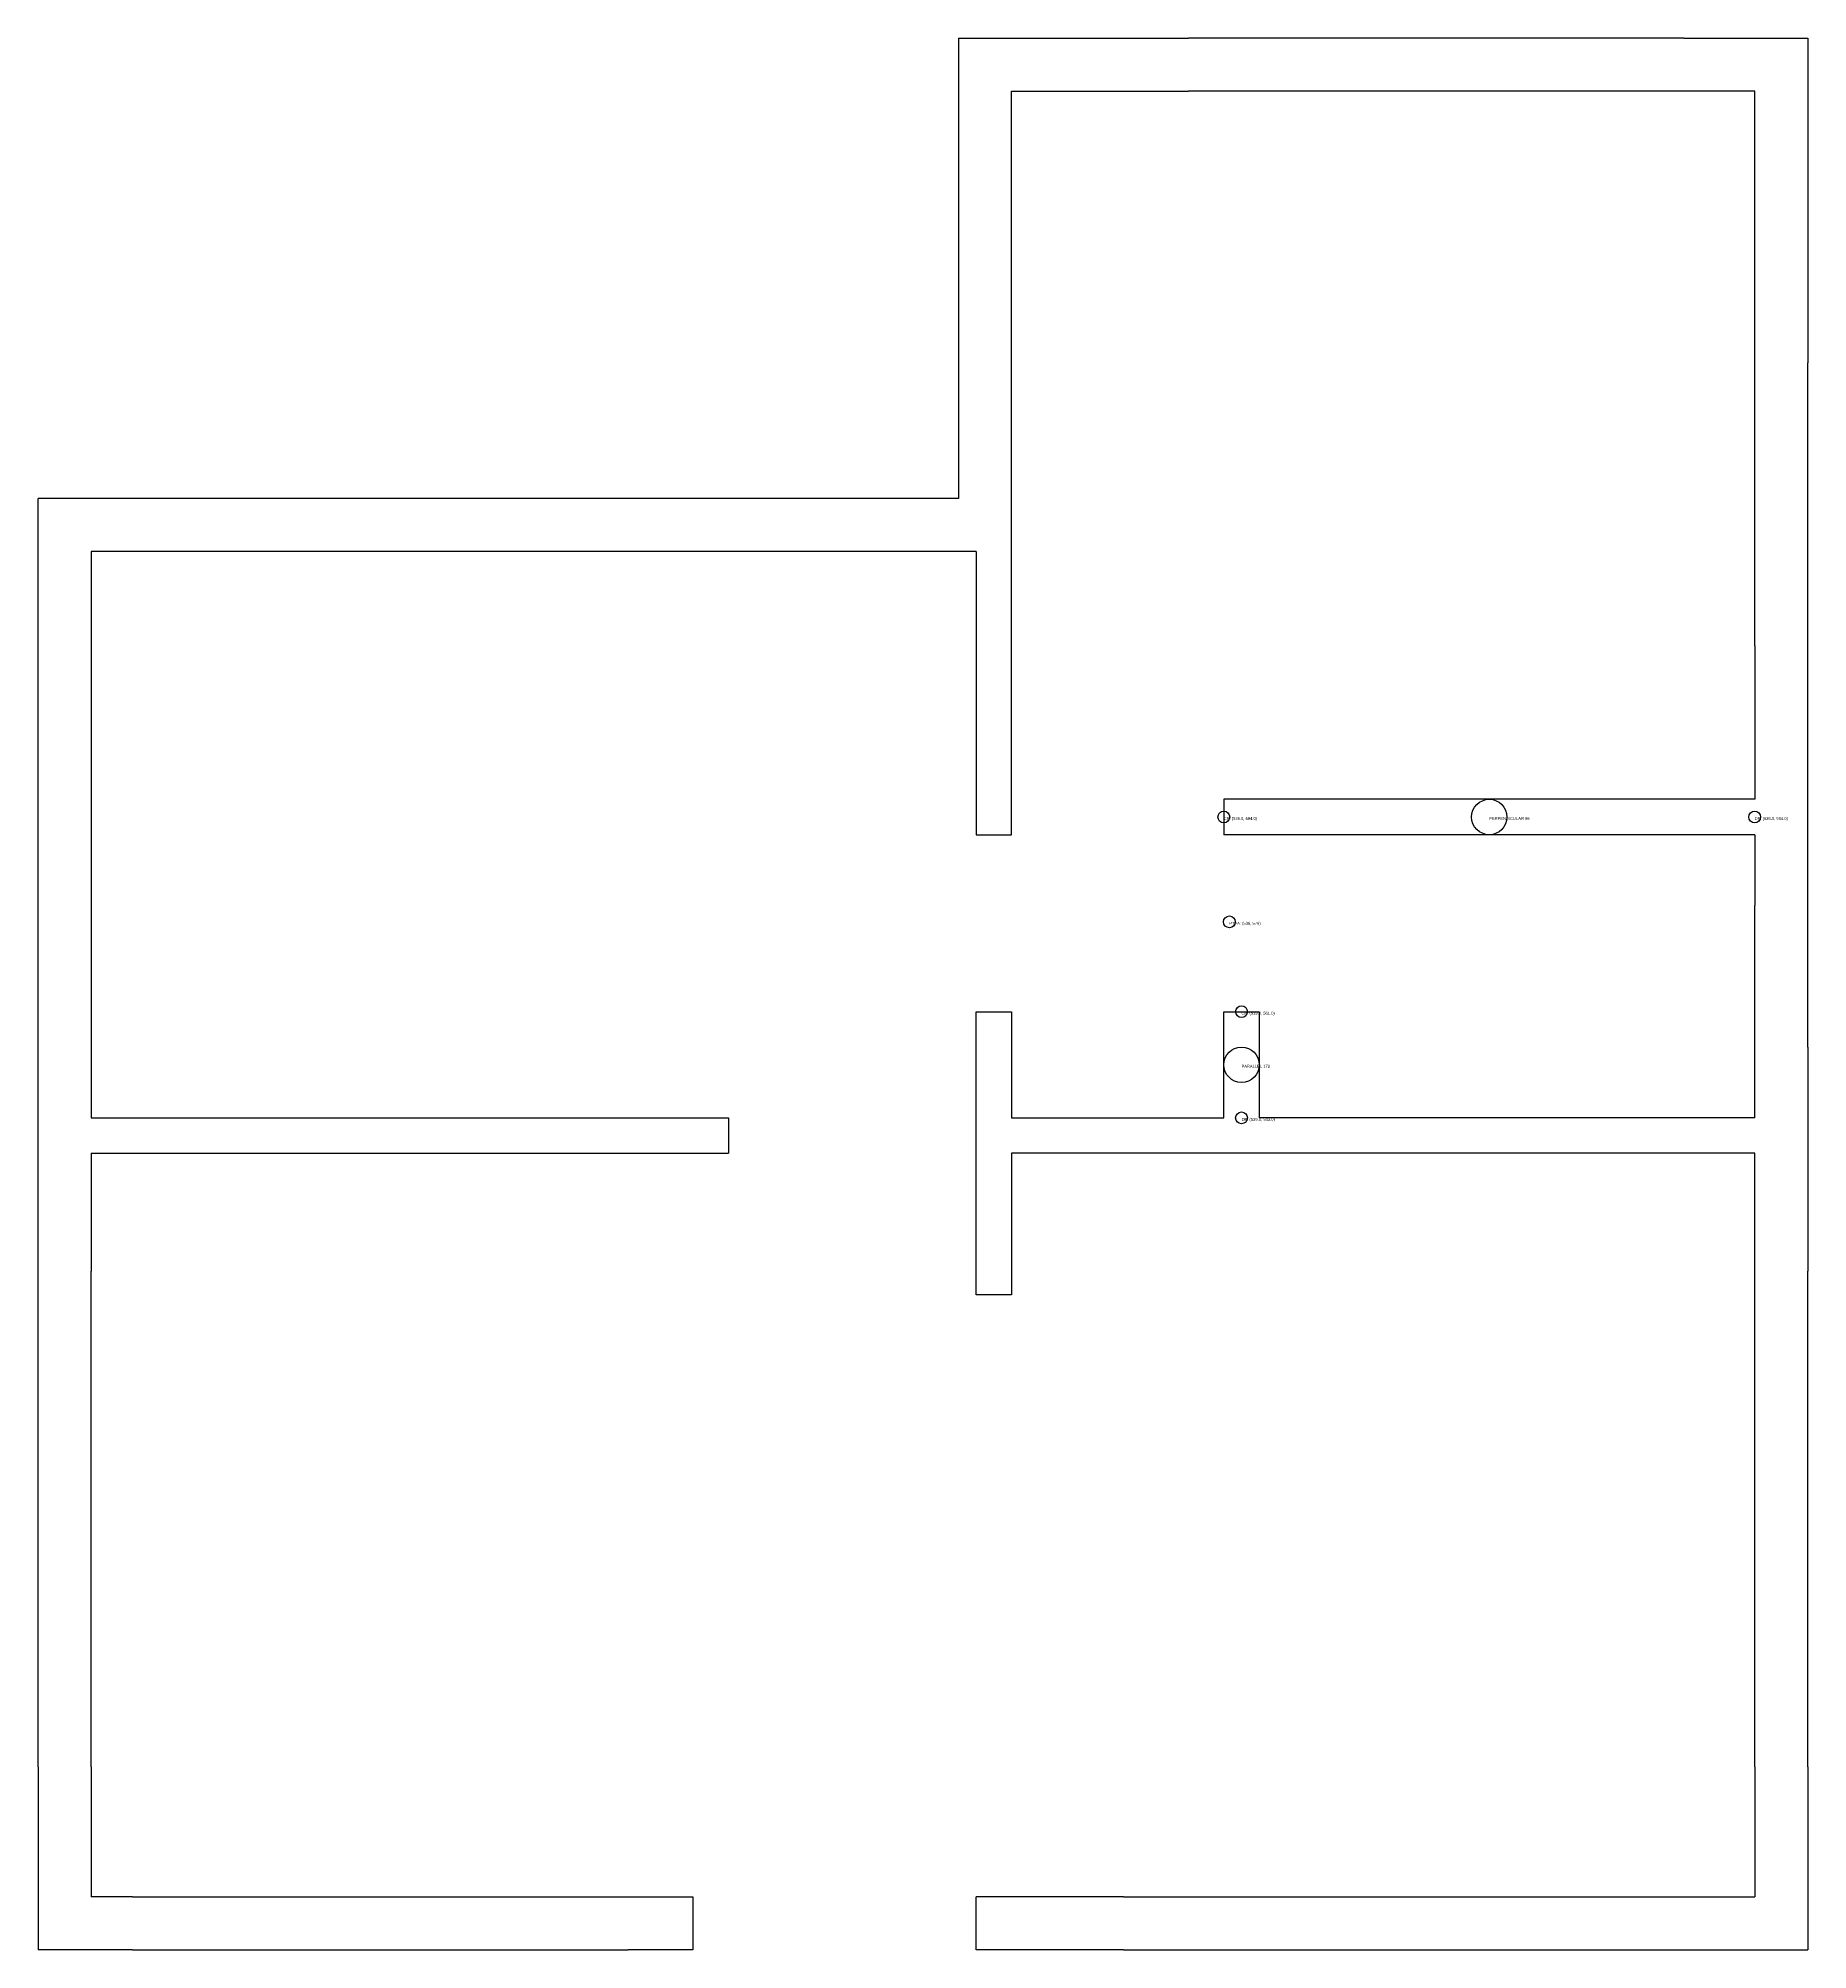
# Model space of a CAD drawing. Header units: metres. Extents: x 335 to 635, y 402 to 726.
import ezdxf

# ---------------------------------------------------------------- set-up
doc = ezdxf.new("R2010")
doc.units = ezdxf.units.M

msp = doc.modelspace()

# ---------------------------------------------------------------- linework, layer by layer
for p, q in [((491, 726), (491, 648)), ((491, 726), (530, 726)), ((614, 726), (530, 726)), ((614, 726), (635, 726)), ((635, 726), (635, 671)), ((500, 591), (500, 717)), ((500, 717), (530, 717)), ((614, 717), (530, 717)), ((626, 717), (614, 717)), ((626, 671), (626, 717)), ((626, 623), (626, 671)), ((635, 623), (635, 671)), ((491, 648), (335, 648)), ((335, 517), (335, 648)), ((494, 639), (344, 639)), ((344, 639), (344, 543)), ((494, 639), (494, 591)), ((626, 623), (626, 597)), ((635, 579), (635, 623)), ((626, 597), (536, 597)), ((536, 597), (536, 591)), ((494, 591), (500, 591)), ((626, 591), (536, 591)), ((626, 591), (626, 579)), ((626, 555), (626, 579)), ((635, 555), (635, 579)), ((494, 537), (494, 561)), ((494, 561), (500, 561)), ((500, 561), (500, 543)), ((536, 543), (536, 561)), ((536, 561), (542, 561)), ((542, 561), (542, 543)), ((626, 543), (626, 555)), ((635, 555), (635, 517)), ((344, 543), (452, 543)), ((452, 543), (452, 537)), ((500, 543), (536, 543)), ((626, 543), (542, 543)), ((344, 537), (344, 517)), ((344, 537), (452, 537)), ((494, 513), (494, 537)), ((626, 537), (500, 537)), ((500, 537), (500, 513)), ((626, 517), (626, 537)), ((335, 433), (335, 517)), ((344, 433), (344, 517)), ((626, 433), (626, 517)), ((635, 433), (635, 517)), ((500, 513), (494, 513)), ((335, 433), (335, 402)), ((344, 433), (344, 411)), ((626, 433), (626, 411)), ((635, 433), (635, 402)), ((351, 411), (344, 411)), ((351, 411), (435, 411)), ((435, 411), (446, 411)), ((446, 411), (446, 402)), ((519, 411), (494, 411)), ((494, 402), (494, 411)), ((519, 411), (567, 411)), ((567, 411), (626, 411)), ((351, 402), (335, 402)), ((351, 402), (435, 402)), ((446, 402), (435, 402)), ((519, 402), (494, 402)), ((519, 402), (567, 402)), ((567, 402), (635, 402))]:
    msp.add_line(p, q)
at = {"layer": 'debug', "color": 5}
for centre in [(581, 594), (539, 552)]:
    msp.add_circle(centre, 3, dxfattribs=at)
at = {"layer": 'debug', "color": 2}
for centre in [(536, 594), (626, 594), (539, 561), (539, 543)]:
    msp.add_circle(centre, 1, dxfattribs=at)
at = {"layer": 'debug', "color": 3}
msp.add_circle((536.95, 576.23), 1, dxfattribs=at)

# ---------------------------------------------------------------- texts
at = {"layer": 'debug', "char_height": 0.5, "attachment_point": 1}
for s, insert in [('CP: (536.0, 594.0)', (536, 594)), ('PERPENDICULAR 86', (581, 594)), ('DP: (626.0, 594.0)', (626, 594)), ('PTFA: (536, 576)', (536.95, 576.23)), ('CP: (539.0, 561.0)', (539, 561)), ('PARALLEL 172', (539, 552)), ('DP: (539.0, 543.0)', (539, 543))]:
    msp.add_mtext(s, dxfattribs=dict(at, insert=insert))

doc.saveas('drawing.dxf')
